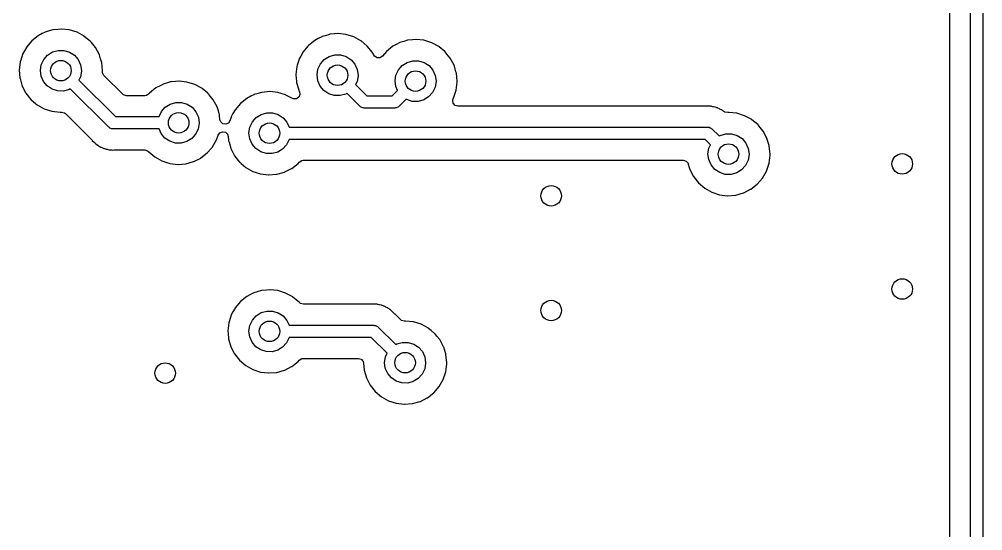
# Model space of a CAD drawing. Extents: x 123.2 to 169.8, y -144.8 to -46.7.
# Drawn here: x 146.31 to 169.77, y -118.9 to -106.44 of the extents above; entities that cross this region are included whole.
import ezdxf

# ---------------------------------------------------------------- set-up
doc = ezdxf.new("R2010")
doc.units = 0
doc.layers.add('BLACK', color=7, linetype='CONTINUOUS')

msp = doc.modelspace()

# ---------------------------------------------------------------- linework, layer by layer
at = {"layer": 'BLACK', "linetype": 'CONTINUOUS'}
for p, q in [((169.466, -138.17), (169.466, -71.3801)), ((169.766, -71.318), (169.766, -138.232)), ((168.957, -91.0876), (168.957, -126.64)), ((147.038, -106.728), (146.94, -106.756)), ((147.124, -106.702), (147.038, -106.728)), ((147.13, -106.701), (147.124, -106.702)), ((147.124, -106.702), (147.124, -106.702)), ((147.136, -106.7), (147.13, -106.701)), ((147.245, -106.69), (147.136, -106.7)), ((147.136, -106.7), (147.136, -106.7)), ((147.327, -106.683), (147.245, -106.69)), ((147.333, -106.683), (147.327, -106.683)), ((147.518, -106.703), (147.333, -106.683)), ((147.333, -106.683), (147.333, -106.683)), ((147.524, -106.703), (147.518, -106.703)), ((147.518, -106.703), (147.518, -106.703)), ((147.713, -106.762), (147.524, -106.703)), ((146.611, -106.972), (146.484, -107.123)), ((146.765, -106.848), (146.611, -106.972)), ((146.868, -106.794), (146.765, -106.848)), ((146.935, -106.759), (146.868, -106.794)), ((146.94, -106.756), (146.935, -106.759)), ((146.935, -106.759), (146.935, -106.759)), ((147.887, -106.856), (147.713, -106.762)), ((147.891, -106.86), (147.887, -106.856)), ((148.033, -106.977), (147.891, -106.86)), ((147.891, -106.86), (147.891, -106.86)), ((153.502, -106.959), (153.348, -107.083)), ((153.585, -106.916), (153.502, -106.959)), ((153.672, -106.87), (153.585, -106.916)), ((153.677, -106.867), (153.672, -106.87)), ((153.672, -106.87), (153.672, -106.87)), ((153.756, -106.844), (153.677, -106.867)), ((153.861, -106.813), (153.756, -106.844)), ((153.867, -106.811), (153.861, -106.813)), ((153.861, -106.813), (153.861, -106.813)), ((153.873, -106.811), (153.867, -106.811)), ((153.982, -106.801), (153.873, -106.811)), ((153.873, -106.811), (153.873, -106.811)), ((154.064, -106.794), (153.982, -106.801)), ((154.07, -106.794), (154.064, -106.794)), ((154.255, -106.814), (154.07, -106.794)), ((154.07, -106.794), (154.07, -106.794)), ((154.261, -106.814), (154.255, -106.814)), ((154.255, -106.814), (154.255, -106.814)), ((154.45, -106.873), (154.261, -106.814)), ((154.624, -106.967), (154.45, -106.873)), ((154.628, -106.971), (154.624, -106.967)), ((154.77, -107.088), (154.628, -106.971)), ((154.628, -106.971), (154.628, -106.971)), ((155.76, -106.956), (155.673, -106.982)), ((155.766, -106.955), (155.76, -106.956)), ((155.76, -106.956), (155.76, -106.956)), ((155.772, -106.954), (155.766, -106.955)), ((155.881, -106.944), (155.772, -106.954)), ((155.772, -106.954), (155.772, -106.954)), ((155.963, -106.937), (155.881, -106.944)), ((155.969, -106.937), (155.963, -106.937)), ((156.154, -106.957), (155.969, -106.937)), ((155.969, -106.937), (155.969, -106.937)), ((156.16, -106.957), (156.154, -106.957)), ((156.154, -106.957), (156.154, -106.957)), ((156.349, -107.016), (156.16, -106.957)), ((146.481, -107.129), (146.412, -107.254)), ((146.484, -107.123), (146.481, -107.129)), ((146.481, -107.129), (146.481, -107.129)), ((147.116, -107.24), (147.252, -107.201)), ((147.252, -107.201), (147.394, -107.201)), ((147.394, -107.201), (147.53, -107.242)), ((148.039, -106.982), (148.033, -106.977)), ((148.043, -106.987), (148.039, -106.982)), ((148.065, -107.013), (148.043, -106.987)), ((148.043, -106.987), (148.043, -106.987)), ((148.164, -107.135), (148.065, -107.013)), ((148.257, -107.31), (148.164, -107.135)), ((153.332, -107.102), (153.221, -107.234)), ((153.344, -107.088), (153.332, -107.102)), ((153.348, -107.083), (153.344, -107.088)), ((154.776, -107.093), (154.77, -107.088)), ((154.78, -107.098), (154.776, -107.093)), ((154.825, -107.153), (154.78, -107.098)), ((154.78, -107.098), (154.78, -107.098)), ((154.901, -107.246), (154.825, -107.153)), ((155.401, -107.102), (155.247, -107.226)), ((155.48, -107.061), (155.401, -107.102)), ((155.571, -107.013), (155.48, -107.061)), ((155.576, -107.01), (155.571, -107.013)), ((155.571, -107.013), (155.571, -107.013)), ((155.673, -106.982), (155.576, -107.01)), ((156.523, -107.11), (156.349, -107.016)), ((156.527, -107.114), (156.523, -107.11)), ((156.667, -107.23), (156.527, -107.114)), ((156.527, -107.114), (156.527, -107.114)), ((146.387, -107.303), (146.342, -107.444)), ((146.389, -107.297), (146.387, -107.303)), ((146.387, -107.303), (146.387, -107.303)), ((146.412, -107.254), (146.389, -107.297)), ((146.842, -107.55), (146.902, -107.421)), ((146.902, -107.421), (146.996, -107.315)), ((146.996, -107.315), (147.116, -107.24)), ((147.53, -107.242), (147.649, -107.319)), ((147.649, -107.319), (147.741, -107.427)), ((147.741, -107.427), (147.8, -107.556)), ((148.286, -107.408), (148.257, -107.31)), ((148.302, -107.46), (148.286, -107.408)), ((153.124, -107.414), (153.076, -107.564)), ((153.126, -107.408), (153.124, -107.414)), ((153.124, -107.414), (153.124, -107.414)), ((153.161, -107.343), (153.126, -107.408)), ((153.218, -107.24), (153.161, -107.343)), ((153.221, -107.234), (153.218, -107.24)), ((153.218, -107.24), (153.218, -107.24)), ((153.639, -107.532), (153.733, -107.426)), ((153.733, -107.426), (153.853, -107.351)), ((153.853, -107.351), (153.989, -107.312)), ((153.989, -107.312), (154.131, -107.312)), ((154.131, -107.312), (154.267, -107.353)), ((154.267, -107.353), (154.386, -107.43)), ((154.386, -107.43), (154.478, -107.538)), ((154.928, -107.297), (154.901, -107.246)), ((154.941, -107.321), (154.928, -107.297)), ((154.958, -107.346), (154.941, -107.321)), ((155.019, -107.383), (154.958, -107.346)), ((155.09, -107.382), (155.019, -107.383)), ((155.149, -107.343), (155.09, -107.382)), ((155.247, -107.226), (155.149, -107.343)), ((156.675, -107.236), (156.667, -107.23)), ((156.679, -107.241), (156.675, -107.236)), ((156.72, -107.291), (156.679, -107.241)), ((156.679, -107.241), (156.679, -107.241)), ((156.8, -107.389), (156.72, -107.291)), ((156.893, -107.564), (156.8, -107.389)), ((146.329, -107.485), (146.307, -107.682)), ((146.342, -107.444), (146.329, -107.485)), ((146.82, -107.69), (146.842, -107.55)), ((147.8, -107.556), (147.82, -107.696)), ((148.314, -107.499), (148.302, -107.46)), ((148.333, -107.696), (148.314, -107.499)), ((153.066, -107.596), (153.044, -107.793)), ((153.076, -107.564), (153.066, -107.596)), ((153.557, -107.801), (153.579, -107.661)), ((153.579, -107.661), (153.639, -107.532)), ((154.478, -107.538), (154.537, -107.667)), ((154.537, -107.667), (154.557, -107.807)), ((155.478, -107.804), (155.538, -107.675)), ((155.538, -107.675), (155.632, -107.569)), ((155.632, -107.569), (155.752, -107.494)), ((155.752, -107.494), (155.888, -107.455)), ((155.888, -107.455), (156.03, -107.455)), ((156.03, -107.455), (156.166, -107.496)), ((156.166, -107.496), (156.285, -107.573)), ((156.285, -107.573), (156.377, -107.681)), ((156.901, -107.59), (156.893, -107.564)), ((156.94, -107.721), (156.901, -107.59)), ((146.307, -107.682), (146.307, -107.688)), ((146.307, -107.688), (146.323, -107.872)), ((146.323, -107.872), (146.323, -107.879)), ((146.323, -107.879), (146.325, -107.885)), ((146.325, -107.885), (146.372, -108.048)), ((146.838, -107.83), (146.82, -107.69)), ((146.896, -107.96), (146.838, -107.83)), ((147.796, -107.848), (147.76, -107.924)), ((147.82, -107.708), (147.796, -107.848)), ((147.82, -107.696), (147.82, -107.708)), ((148.333, -107.718), (148.333, -107.696)), ((148.333, -107.724), (148.333, -107.718)), ((148.336, -107.752), (148.333, -107.724)), ((148.37, -107.815), (148.336, -107.752)), ((148.826, -108.271), (148.37, -107.815)), ((153.044, -107.793), (153.044, -107.799)), ((153.044, -107.799), (153.058, -107.964)), ((153.575, -107.941), (153.557, -107.801)), ((154.557, -107.819), (154.533, -107.959)), ((154.557, -107.807), (154.557, -107.819)), ((155.456, -107.944), (155.478, -107.804)), ((156.377, -107.681), (156.436, -107.81)), ((156.436, -107.81), (156.456, -107.95)), ((156.95, -107.753), (156.94, -107.721)), ((156.969, -107.95), (156.95, -107.753)), ((146.372, -108.048), (146.378, -108.069)), ((146.378, -108.069), (146.381, -108.075)), ((146.381, -108.075), (146.46, -108.229)), ((146.987, -108.069), (146.896, -107.96)), ((147.105, -108.147), (146.987, -108.069)), ((147.548, -108.137), (147.519, -108.155)), ((148.484, -109.072), (147.548, -108.137)), ((147.76, -107.924), (148.652, -108.816)), ((149.632, -108.118), (149.478, -108.242)), ((149.737, -108.063), (149.632, -108.118)), ((149.802, -108.029), (149.737, -108.063)), ((149.807, -108.026), (149.802, -108.029)), ((149.802, -108.029), (149.802, -108.029)), ((149.917, -107.994), (149.807, -108.026)), ((149.991, -107.972), (149.917, -107.994)), ((149.997, -107.971), (149.991, -107.972)), ((149.991, -107.972), (149.991, -107.972)), ((150.003, -107.97), (149.997, -107.971)), ((150.111, -107.96), (150.003, -107.97)), ((150.003, -107.97), (150.003, -107.97)), ((150.194, -107.953), (150.111, -107.96)), ((150.2, -107.953), (150.194, -107.953)), ((150.385, -107.973), (150.2, -107.953)), ((150.2, -107.953), (150.2, -107.953)), ((150.391, -107.973), (150.385, -107.973)), ((150.385, -107.973), (150.385, -107.973)), ((150.58, -108.032), (150.391, -107.973)), ((150.754, -108.126), (150.58, -108.032)), ((150.758, -108.13), (150.754, -108.126)), ((150.901, -108.248), (150.758, -108.13)), ((150.758, -108.13), (150.758, -108.13)), ((153.058, -107.964), (153.06, -107.99)), ((153.06, -107.99), (153.072, -108.029)), ((153.072, -108.029), (153.111, -108.168)), ((153.633, -108.071), (153.575, -107.941)), ((153.724, -108.18), (153.633, -108.071)), ((154.533, -107.959), (154.497, -108.035)), ((154.497, -108.035), (154.77, -108.308)), ((155.474, -108.084), (155.456, -107.944)), ((155.516, -108.178), (155.474, -108.084)), ((156.432, -108.102), (156.371, -108.23)), ((156.456, -107.962), (156.432, -108.102)), ((156.456, -107.95), (156.456, -107.962)), ((156.944, -108.175), (156.969, -107.978)), ((156.969, -107.978), (156.969, -107.95)), ((146.46, -108.229), (146.468, -108.245)), ((146.468, -108.245), (146.591, -108.4)), ((147.24, -108.19), (147.105, -108.147)), ((147.382, -108.192), (147.24, -108.19)), ((147.519, -108.155), (147.382, -108.192)), ((148.847, -108.287), (148.826, -108.271)), ((148.915, -108.307), (148.847, -108.287)), ((149.364, -108.307), (148.915, -108.307)), ((149.402, -108.302), (149.364, -108.307)), ((149.461, -108.262), (149.402, -108.302)), ((149.469, -108.252), (149.461, -108.262)), ((149.478, -108.242), (149.469, -108.252)), ((150.906, -108.252), (150.901, -108.248)), ((150.91, -108.257), (150.906, -108.252)), ((150.931, -108.283), (150.91, -108.257)), ((150.91, -108.257), (150.91, -108.257)), ((151.031, -108.405), (150.931, -108.283)), ((151.845, -108.372), (151.691, -108.496)), ((151.944, -108.32), (151.845, -108.372)), ((152.015, -108.283), (151.944, -108.32)), ((152.02, -108.28), (152.015, -108.283)), ((152.015, -108.283), (152.015, -108.283)), ((152.124, -108.25), (152.02, -108.28)), ((152.204, -108.226), (152.124, -108.25)), ((152.21, -108.225), (152.204, -108.226)), ((152.204, -108.226), (152.204, -108.226)), ((152.216, -108.224), (152.21, -108.225)), ((152.341, -108.213), (152.216, -108.224)), ((152.216, -108.224), (152.216, -108.224)), ((152.407, -108.207), (152.341, -108.213)), ((152.413, -108.207), (152.407, -108.207)), ((152.598, -108.227), (152.413, -108.207)), ((152.413, -108.207), (152.413, -108.207)), ((152.604, -108.227), (152.598, -108.227)), ((152.598, -108.227), (152.598, -108.227)), ((152.793, -108.286), (152.604, -108.227)), ((152.798, -108.289), (152.793, -108.286)), ((152.956, -108.374), (152.798, -108.289)), ((152.798, -108.289), (152.798, -108.289)), ((152.986, -108.386), (152.956, -108.374)), ((153.115, -108.341), (153.057, -108.382)), ((153.111, -108.168), (153.115, -108.18)), ((153.115, -108.18), (153.118, -108.185)), ((153.141, -108.275), (153.115, -108.341)), ((153.118, -108.185), (153.118, -108.185)), ((153.118, -108.185), (153.128, -108.206)), ((153.128, -108.206), (153.141, -108.275)), ((153.842, -108.258), (153.724, -108.18)), ((153.977, -108.3), (153.842, -108.258)), ((154.119, -108.303), (153.977, -108.3)), ((154.256, -108.266), (154.119, -108.303)), ((154.285, -108.247), (154.256, -108.266)), ((154.602, -108.564), (154.285, -108.247)), ((154.77, -108.308), (155.386, -108.308)), ((155.386, -108.308), (155.516, -108.178)), ((156.275, -108.335), (156.155, -108.409)), ((156.371, -108.23), (156.275, -108.335)), ((156.86, -108.418), (156.875, -108.373)), ((156.875, -108.373), (156.882, -108.362)), ((156.882, -108.362), (156.944, -108.175)), ((146.591, -108.4), (146.596, -108.404)), ((146.596, -108.404), (146.596, -108.404)), ((146.596, -108.404), (146.704, -108.496)), ((146.704, -108.496), (146.742, -108.528)), ((146.742, -108.528), (146.914, -108.625)), ((149.769, -108.691), (149.863, -108.585)), ((149.863, -108.585), (149.983, -108.51)), ((149.983, -108.51), (150.119, -108.471)), ((150.119, -108.471), (150.261, -108.471)), ((150.261, -108.471), (150.397, -108.512)), ((150.397, -108.512), (150.516, -108.589)), ((150.516, -108.589), (150.608, -108.697)), ((151.124, -108.58), (151.031, -108.405)), ((151.146, -108.653), (151.124, -108.58)), ((151.691, -108.496), (151.564, -108.647)), ((153.057, -108.382), (152.986, -108.386)), ((154.619, -108.574), (154.602, -108.564)), ((154.633, -108.588), (154.619, -108.574)), ((154.652, -108.593), (154.633, -108.588)), ((154.669, -108.603), (154.652, -108.593)), ((154.689, -108.603), (154.669, -108.603)), ((154.708, -108.608), (154.689, -108.603)), ((155.448, -108.608), (154.708, -108.608)), ((155.467, -108.603), (155.448, -108.608)), ((155.487, -108.603), (155.467, -108.603)), ((155.504, -108.593), (155.487, -108.603)), ((155.523, -108.588), (155.504, -108.593)), ((155.537, -108.574), (155.523, -108.588)), ((155.554, -108.564), (155.537, -108.574)), ((155.726, -108.392), (155.554, -108.564)), ((155.741, -108.401), (155.726, -108.392)), ((155.876, -108.444), (155.741, -108.401)), ((156.018, -108.446), (155.876, -108.444)), ((156.155, -108.409), (156.018, -108.446)), ((156.87, -108.488), (156.86, -108.418)), ((156.917, -108.541), (156.87, -108.488)), ((156.985, -108.561), (156.917, -108.541)), ((163.031, -108.561), (156.985, -108.561)), ((163.043, -108.561), (163.031, -108.561)), ((163.089, -108.557), (163.043, -108.561)), ((163.097, -108.558), (163.089, -108.557)), ((163.11, -108.56), (163.097, -108.558)), ((163.13, -108.561), (163.11, -108.56)), ((163.151, -108.561), (163.13, -108.561)), ((163.168, -108.566), (163.151, -108.561)), ((163.196, -108.573), (163.168, -108.566)), ((163.208, -108.575), (163.196, -108.573)), ((163.253, -108.583), (163.208, -108.575)), ((163.273, -108.591), (163.253, -108.583)), ((163.292, -108.598), (163.273, -108.591)), ((163.312, -108.603), (163.292, -108.598)), ((163.319, -108.607), (163.312, -108.603)), ((163.353, -108.625), (163.319, -108.607)), ((163.319, -108.607), (163.319, -108.607)), ((146.914, -108.625), (147.102, -108.686)), ((147.102, -108.686), (147.299, -108.709)), ((147.299, -108.709), (147.305, -108.709)), ((147.305, -108.709), (147.316, -108.708)), ((147.305, -108.709), (147.305, -108.709)), ((147.316, -108.708), (147.337, -108.706)), ((147.337, -108.706), (147.406, -108.721)), ((147.406, -108.721), (147.436, -108.743)), ((147.436, -108.743), (148.066, -109.374)), ((148.652, -108.816), (149.711, -108.816)), ((149.711, -108.816), (149.769, -108.691)), ((150.608, -108.697), (150.667, -108.826)), ((150.667, -108.826), (150.687, -108.966)), ((151.171, -108.737), (151.146, -108.653)), ((151.181, -108.769), (151.171, -108.737)), ((151.184, -108.797), (151.181, -108.769)), ((151.193, -108.89), (151.184, -108.797)), ((151.467, -108.827), (151.438, -108.916)), ((151.469, -108.821), (151.467, -108.827)), ((151.467, -108.827), (151.467, -108.827)), ((151.511, -108.743), (151.469, -108.821)), ((151.561, -108.653), (151.511, -108.743)), ((151.564, -108.647), (151.561, -108.653)), ((151.561, -108.653), (151.561, -108.653)), ((151.982, -108.945), (152.076, -108.839)), ((152.076, -108.839), (152.196, -108.764)), ((152.196, -108.764), (152.332, -108.725)), ((152.332, -108.725), (152.474, -108.725)), ((152.474, -108.725), (152.61, -108.766)), ((152.61, -108.766), (152.729, -108.843)), ((152.729, -108.843), (152.821, -108.951)), ((163.363, -108.63), (163.353, -108.625)), ((163.399, -108.646), (163.363, -108.63)), ((163.406, -108.649), (163.399, -108.646)), ((163.399, -108.646), (163.399, -108.646)), ((163.412, -108.654), (163.406, -108.649)), ((163.423, -108.662), (163.412, -108.654)), ((163.439, -108.673), (163.423, -108.662)), ((163.451, -108.679), (163.439, -108.673)), ((163.458, -108.683), (163.451, -108.679)), ((163.464, -108.688), (163.458, -108.683)), ((163.47, -108.693), (163.464, -108.688)), ((163.471, -108.692), (163.47, -108.693)), ((163.487, -108.703), (163.471, -108.692)), ((163.556, -108.717), (163.487, -108.703)), ((163.583, -108.715), (163.556, -108.717)), ((163.589, -108.715), (163.583, -108.715)), ((163.774, -108.735), (163.589, -108.715)), ((163.589, -108.715), (163.589, -108.715)), ((163.78, -108.735), (163.774, -108.735)), ((163.774, -108.735), (163.774, -108.735)), ((163.969, -108.794), (163.78, -108.735)), ((164.143, -108.888), (163.969, -108.794)), ((148.501, -109.082), (148.484, -109.072)), ((148.515, -109.096), (148.501, -109.082)), ((150.687, -108.978), (150.663, -109.118)), ((150.687, -108.966), (150.687, -108.978)), ((151.211, -108.944), (151.193, -108.89)), ((151.263, -108.991), (151.211, -108.944)), ((151.333, -109.003), (151.263, -108.991)), ((151.399, -108.975), (151.333, -109.003)), ((151.438, -108.916), (151.399, -108.975)), ((151.9, -109.214), (151.922, -109.074)), ((151.922, -109.074), (151.982, -108.945)), ((152.821, -108.951), (152.876, -109.07)), ((152.876, -109.07), (163.068, -109.07)), ((163.068, -109.07), (163.087, -109.075)), ((163.087, -109.075), (163.107, -109.075)), ((163.107, -109.075), (163.124, -109.085)), ((164.147, -108.892), (164.143, -108.888)), ((164.289, -109.009), (164.147, -108.892)), ((164.147, -108.892), (164.147, -108.892)), ((164.295, -109.014), (164.289, -109.009)), ((164.299, -109.019), (164.295, -109.014)), ((164.35, -109.081), (164.299, -109.019)), ((164.299, -109.019), (164.299, -109.019)), ((164.42, -109.167), (164.35, -109.081)), ((148.534, -109.101), (148.515, -109.096)), ((148.551, -109.111), (148.534, -109.101)), ((148.571, -109.111), (148.551, -109.111)), ((148.59, -109.116), (148.571, -109.111)), ((149.712, -109.116), (148.59, -109.116)), ((149.762, -109.23), (149.712, -109.116)), ((149.854, -109.339), (149.762, -109.23)), ((150.601, -109.246), (150.506, -109.351)), ((150.663, -109.118), (150.601, -109.246)), ((151.113, -109.378), (151.149, -109.268)), ((151.149, -109.268), (151.19, -109.21)), ((151.19, -109.21), (151.255, -109.183)), ((151.255, -109.183), (151.325, -109.195)), ((151.325, -109.195), (151.377, -109.243)), ((151.377, -109.243), (151.394, -109.297)), ((151.394, -109.297), (151.402, -109.389)), ((151.918, -109.354), (151.9, -109.214)), ((163.124, -109.085), (163.143, -109.09)), ((163.143, -109.09), (163.157, -109.104)), ((163.157, -109.104), (163.174, -109.114)), ((163.174, -109.114), (163.347, -109.287)), ((163.347, -109.287), (163.372, -109.272)), ((163.372, -109.272), (163.508, -109.233)), ((163.508, -109.233), (163.65, -109.233)), ((163.65, -109.233), (163.786, -109.274)), ((163.786, -109.274), (163.905, -109.351)), ((164.513, -109.342), (164.42, -109.167)), ((148.066, -109.374), (148.074, -109.382)), ((148.074, -109.382), (148.079, -109.389)), ((148.079, -109.389), (148.084, -109.395)), ((148.084, -109.395), (148.084, -109.395)), ((148.084, -109.395), (148.13, -109.438)), ((148.13, -109.438), (148.133, -109.44)), ((148.133, -109.44), (148.154, -109.461)), ((148.154, -109.461), (148.157, -109.464)), ((148.157, -109.464), (148.166, -109.471)), ((148.166, -109.471), (148.2, -109.503)), ((148.2, -109.503), (148.207, -109.507)), ((148.207, -109.507), (148.207, -109.507)), ((148.207, -109.507), (148.219, -109.513)), ((148.219, -109.513), (148.235, -109.524)), ((148.235, -109.524), (148.252, -109.537)), ((148.252, -109.537), (148.295, -109.556)), ((149.972, -109.417), (149.854, -109.339)), ((150.107, -109.46), (149.972, -109.417)), ((150.249, -109.462), (150.107, -109.46)), ((150.385, -109.425), (150.249, -109.462)), ((150.506, -109.351), (150.385, -109.425)), ((151.011, -109.555), (151.015, -109.55)), ((151.015, -109.55), (151.113, -109.378)), ((151.402, -109.389), (151.403, -109.403)), ((151.403, -109.403), (151.414, -109.441)), ((151.414, -109.441), (151.456, -109.585)), ((151.976, -109.484), (151.918, -109.354)), ((152.067, -109.593), (151.976, -109.484)), ((152.815, -109.5), (152.719, -109.605)), ((152.876, -109.372), (152.815, -109.5)), ((152.877, -109.37), (152.876, -109.372)), ((163.006, -109.37), (152.877, -109.37)), ((163.136, -109.5), (163.006, -109.37)), ((163.098, -109.582), (163.136, -109.5)), ((163.905, -109.351), (163.997, -109.459)), ((163.997, -109.459), (164.056, -109.588)), ((164.529, -109.395), (164.513, -109.342)), ((164.566, -109.518), (164.529, -109.395)), ((164.57, -109.531), (164.566, -109.518)), ((164.589, -109.728), (164.57, -109.531)), ((148.295, -109.556), (148.305, -109.561)), ((148.305, -109.561), (148.346, -109.583)), ((148.346, -109.583), (148.353, -109.585)), ((148.353, -109.585), (148.353, -109.585)), ((148.353, -109.585), (148.366, -109.588)), ((148.366, -109.588), (148.385, -109.595)), ((148.385, -109.595), (148.405, -109.603)), ((148.405, -109.603), (148.413, -109.605)), ((148.413, -109.605), (148.413, -109.605)), ((148.413, -109.605), (148.437, -109.609)), ((148.437, -109.609), (148.45, -109.611)), ((148.45, -109.611), (148.462, -109.613)), ((148.462, -109.613), (148.493, -109.621)), ((148.493, -109.621), (148.499, -109.623)), ((148.499, -109.623), (148.499, -109.623)), ((148.499, -109.623), (148.507, -109.624)), ((148.507, -109.624), (148.528, -109.624)), ((148.528, -109.624), (148.548, -109.626)), ((148.548, -109.626), (148.561, -109.628)), ((148.561, -109.628), (148.561, -109.628)), ((148.561, -109.628), (148.569, -109.629)), ((148.569, -109.629), (148.615, -109.625)), ((148.615, -109.625), (148.627, -109.624)), ((148.627, -109.624), (149.361, -109.624)), ((149.361, -109.624), (149.429, -109.645)), ((149.429, -109.645), (149.452, -109.663)), ((149.452, -109.663), (149.454, -109.665)), ((149.454, -109.665), (149.458, -109.67)), ((149.458, -109.67), (149.609, -109.798)), ((150.73, -109.822), (150.886, -109.7)), ((150.886, -109.7), (151, -109.568)), ((151, -109.568), (151.011, -109.555)), ((151.011, -109.555), (151.011, -109.555)), ((151.456, -109.585), (151.458, -109.593)), ((151.458, -109.593), (151.548, -109.769)), ((151.548, -109.769), (151.671, -109.924)), ((152.185, -109.671), (152.067, -109.593)), ((152.32, -109.714), (152.185, -109.671)), ((152.462, -109.716), (152.32, -109.714)), ((152.599, -109.679), (152.462, -109.716)), ((152.719, -109.605), (152.599, -109.679)), ((163.076, -109.722), (163.098, -109.582)), ((163.094, -109.862), (163.076, -109.722)), ((164.076, -109.74), (164.052, -109.88)), ((164.056, -109.588), (164.076, -109.728)), ((164.076, -109.728), (164.076, -109.74)), ((164.564, -109.953), (164.589, -109.756)), ((164.589, -109.756), (164.589, -109.728)), ((149.609, -109.798), (149.781, -109.895)), ((149.781, -109.895), (149.969, -109.956)), ((149.969, -109.956), (150.166, -109.979)), ((150.166, -109.979), (150.172, -109.979)), ((150.172, -109.979), (150.357, -109.964)), ((150.172, -109.979), (150.172, -109.979)), ((150.357, -109.964), (150.357, -109.964)), ((150.357, -109.964), (150.363, -109.964)), ((150.363, -109.964), (150.553, -109.911)), ((150.553, -109.911), (150.559, -109.908)), ((150.559, -109.908), (150.724, -109.824)), ((150.559, -109.908), (150.559, -109.908)), ((150.724, -109.824), (150.73, -109.822)), ((150.724, -109.824), (150.724, -109.824)), ((151.671, -109.924), (151.676, -109.928)), ((151.676, -109.928), (151.676, -109.928)), ((151.676, -109.928), (151.706, -109.954)), ((151.706, -109.954), (151.822, -110.052)), ((152.943, -110.076), (153.099, -109.954)), ((153.099, -109.954), (153.126, -109.922)), ((153.126, -109.922), (153.186, -109.884)), ((153.186, -109.884), (153.222, -109.878)), ((153.222, -109.878), (162.475, -109.878)), ((162.475, -109.878), (162.543, -109.899)), ((162.543, -109.899), (162.59, -109.952)), ((162.59, -109.952), (162.596, -109.97)), ((162.596, -109.97), (162.621, -110.055)), ((163.152, -109.992), (163.094, -109.862)), ((163.243, -110.101), (163.152, -109.992)), ((163.991, -110.008), (163.895, -110.113)), ((164.052, -109.88), (163.991, -110.008)), ((164.502, -110.14), (164.564, -109.953)), ((151.822, -110.052), (151.994, -110.149)), ((151.994, -110.149), (152.182, -110.21)), ((152.182, -110.21), (152.379, -110.233)), ((152.379, -110.233), (152.385, -110.233)), ((152.385, -110.233), (152.57, -110.218)), ((152.385, -110.233), (152.385, -110.233)), ((152.57, -110.218), (152.57, -110.218)), ((152.57, -110.218), (152.576, -110.218)), ((152.576, -110.218), (152.766, -110.165)), ((152.766, -110.165), (152.772, -110.162)), ((152.772, -110.162), (152.937, -110.078)), ((152.772, -110.162), (152.772, -110.162)), ((152.937, -110.078), (152.943, -110.076)), ((152.937, -110.078), (152.937, -110.078)), ((162.621, -110.055), (162.634, -110.101)), ((162.634, -110.101), (162.724, -110.277)), ((163.361, -110.179), (163.243, -110.101)), ((163.496, -110.222), (163.361, -110.179)), ((163.638, -110.224), (163.496, -110.222)), ((163.775, -110.187), (163.638, -110.224)), ((163.895, -110.113), (163.775, -110.187)), ((164.404, -110.312), (164.502, -110.14)), ((162.724, -110.277), (162.847, -110.432)), ((162.847, -110.432), (162.998, -110.56)), ((164.119, -110.584), (164.275, -110.462)), ((164.275, -110.462), (164.404, -110.312)), ((162.998, -110.56), (163.17, -110.657)), ((163.17, -110.657), (163.358, -110.718)), ((163.358, -110.718), (163.555, -110.741)), ((163.561, -110.741), (163.746, -110.726)), ((163.746, -110.726), (163.746, -110.726)), ((163.746, -110.726), (163.752, -110.726)), ((163.752, -110.726), (163.942, -110.673)), ((163.942, -110.673), (163.948, -110.67)), ((163.948, -110.67), (164.113, -110.586)), ((163.948, -110.67), (163.948, -110.67)), ((164.113, -110.586), (164.119, -110.584)), ((164.113, -110.586), (164.113, -110.586)), ((163.555, -110.741), (163.561, -110.741)), ((163.561, -110.741), (163.561, -110.741)), ((152.204, -113.052), (152.099, -113.083)), ((152.21, -113.051), (152.204, -113.052)), ((152.204, -113.052), (152.204, -113.052)), ((152.216, -113.05), (152.21, -113.051)), ((152.325, -113.04), (152.216, -113.05)), ((152.216, -113.05), (152.216, -113.05)), ((152.407, -113.033), (152.325, -113.04)), ((152.413, -113.033), (152.407, -113.033)), ((152.598, -113.053), (152.413, -113.033)), ((152.413, -113.033), (152.413, -113.033)), ((152.604, -113.053), (152.598, -113.053)), ((152.598, -113.053), (152.598, -113.053)), ((152.793, -113.112), (152.604, -113.053)), ((151.845, -113.198), (151.691, -113.322)), ((151.924, -113.157), (151.845, -113.198)), ((152.015, -113.109), (151.924, -113.157)), ((152.02, -113.106), (152.015, -113.109)), ((152.015, -113.109), (152.015, -113.109)), ((152.099, -113.083), (152.02, -113.106)), ((152.967, -113.206), (152.793, -113.112)), ((152.971, -113.21), (152.967, -113.206)), ((153.053, -113.277), (152.971, -113.21)), ((152.971, -113.21), (152.971, -113.21)), ((153.119, -113.332), (153.053, -113.277)), ((151.561, -113.479), (151.509, -113.573)), ((151.564, -113.473), (151.561, -113.479)), ((151.561, -113.479), (151.561, -113.479)), ((151.691, -113.322), (151.564, -113.473)), ((153.123, -113.337), (153.119, -113.332)), ((153.127, -113.341), (153.123, -113.337)), ((153.123, -113.337), (153.123, -113.337)), ((153.156, -113.367), (153.127, -113.341)), ((153.224, -113.387), (153.156, -113.367)), ((154.903, -113.387), (153.224, -113.387)), ((154.915, -113.387), (154.903, -113.387)), ((154.961, -113.383), (154.915, -113.387)), ((154.969, -113.384), (154.961, -113.383)), ((154.982, -113.386), (154.969, -113.384)), ((155.002, -113.387), (154.982, -113.386)), ((155.023, -113.387), (155.002, -113.387)), ((155.04, -113.392), (155.023, -113.387)), ((155.068, -113.399), (155.04, -113.392)), ((155.08, -113.401), (155.068, -113.399)), ((155.125, -113.409), (155.08, -113.401)), ((155.145, -113.417), (155.125, -113.409)), ((155.164, -113.424), (155.145, -113.417)), ((155.184, -113.429), (155.164, -113.424)), ((155.191, -113.433), (155.184, -113.429)), ((155.225, -113.451), (155.191, -113.433)), ((155.191, -113.433), (155.191, -113.433)), ((155.235, -113.456), (155.225, -113.451)), ((155.271, -113.472), (155.235, -113.456)), ((155.278, -113.475), (155.271, -113.472)), ((155.271, -113.472), (155.271, -113.472)), ((155.284, -113.48), (155.278, -113.475)), ((155.295, -113.488), (155.284, -113.48)), ((155.311, -113.499), (155.295, -113.488)), ((155.323, -113.505), (155.311, -113.499)), ((155.33, -113.509), (155.323, -113.505)), ((155.336, -113.514), (155.33, -113.509)), ((155.364, -113.541), (155.336, -113.514)), ((155.373, -113.548), (155.364, -113.541)), ((151.467, -113.653), (151.415, -113.817)), ((151.469, -113.647), (151.467, -113.653)), ((151.467, -113.653), (151.467, -113.653)), ((151.509, -113.573), (151.469, -113.647)), ((151.922, -113.9), (151.982, -113.771)), ((151.982, -113.771), (152.076, -113.665)), ((152.076, -113.665), (152.196, -113.59)), ((152.196, -113.59), (152.332, -113.551)), ((152.332, -113.551), (152.474, -113.551)), ((152.474, -113.551), (152.61, -113.592)), ((152.61, -113.592), (152.729, -113.669)), ((152.729, -113.669), (152.821, -113.777)), ((155.376, -113.551), (155.373, -113.548)), ((155.397, -113.572), (155.376, -113.551)), ((155.4, -113.574), (155.397, -113.572)), ((155.451, -113.623), (155.4, -113.574)), ((155.456, -113.63), (155.451, -113.623)), ((155.464, -113.638), (155.456, -113.63)), ((155.456, -113.63), (155.456, -113.63)), ((155.586, -113.76), (155.464, -113.638)), ((155.616, -113.783), (155.586, -113.76)), ((151.409, -113.835), (151.387, -114.032)), ((151.415, -113.817), (151.409, -113.835)), ((151.9, -114.04), (151.922, -113.9)), ((152.821, -113.777), (152.876, -113.896)), ((152.876, -113.896), (154.94, -113.896)), ((154.94, -113.896), (154.959, -113.901)), ((154.959, -113.901), (154.979, -113.901)), ((154.979, -113.901), (154.996, -113.911)), ((154.996, -113.911), (155.015, -113.916)), ((155.015, -113.916), (155.029, -113.93)), ((155.029, -113.93), (155.046, -113.94)), ((155.046, -113.94), (155.473, -114.367)), ((155.686, -113.797), (155.616, -113.783)), ((155.709, -113.795), (155.686, -113.797)), ((155.715, -113.795), (155.709, -113.795)), ((155.9, -113.815), (155.715, -113.795)), ((155.715, -113.795), (155.715, -113.795)), ((155.906, -113.815), (155.9, -113.815)), ((155.9, -113.815), (155.9, -113.815)), ((156.095, -113.874), (155.906, -113.815)), ((156.269, -113.968), (156.095, -113.874)), ((156.273, -113.972), (156.269, -113.968)), ((156.339, -114.026), (156.273, -113.972)), ((156.273, -113.972), (156.273, -113.972)), ((151.387, -114.032), (151.387, -114.038)), ((151.387, -114.038), (151.392, -114.09)), ((151.392, -114.09), (151.403, -114.229)), ((151.403, -114.229), (151.458, -114.419)), ((151.918, -114.18), (151.9, -114.04)), ((151.976, -114.31), (151.918, -114.18)), ((152.876, -114.198), (152.815, -114.326)), ((152.877, -114.196), (152.876, -114.198)), ((154.878, -114.196), (152.877, -114.196)), ((155.262, -114.58), (154.878, -114.196)), ((156.421, -114.094), (156.339, -114.026)), ((156.425, -114.099), (156.421, -114.094)), ((156.476, -114.161), (156.425, -114.099)), ((156.425, -114.099), (156.425, -114.099)), ((156.546, -114.247), (156.476, -114.161)), ((151.458, -114.419), (151.548, -114.595)), ((152.067, -114.419), (151.976, -114.31)), ((152.185, -114.497), (152.067, -114.419)), ((152.719, -114.431), (152.599, -114.505)), ((152.815, -114.326), (152.719, -114.431)), ((155.473, -114.367), (155.498, -114.352)), ((155.498, -114.352), (155.634, -114.313)), ((155.634, -114.313), (155.776, -114.313)), ((155.776, -114.313), (155.912, -114.354)), ((155.912, -114.354), (156.031, -114.431)), ((156.031, -114.431), (156.123, -114.539)), ((156.639, -114.422), (156.546, -114.247)), ((156.641, -114.428), (156.639, -114.422)), ((156.69, -114.589), (156.641, -114.428)), ((151.548, -114.595), (151.671, -114.75)), ((152.32, -114.54), (152.185, -114.497)), ((152.462, -114.542), (152.32, -114.54)), ((152.599, -114.505), (152.462, -114.542)), ((153.126, -114.748), (153.186, -114.71)), ((153.186, -114.71), (153.222, -114.704)), ((153.222, -114.704), (154.565, -114.704)), ((154.565, -114.704), (154.633, -114.725)), ((155.202, -114.802), (155.224, -114.662)), ((155.224, -114.662), (155.262, -114.58)), ((156.123, -114.539), (156.182, -114.668)), ((156.182, -114.668), (156.202, -114.808)), ((156.696, -114.611), (156.69, -114.589)), ((156.715, -114.808), (156.696, -114.611)), ((151.671, -114.75), (151.822, -114.878)), ((151.822, -114.878), (151.994, -114.975)), ((152.772, -114.988), (152.937, -114.904)), ((152.937, -114.904), (152.943, -114.902)), ((152.937, -114.904), (152.937, -114.904)), ((152.943, -114.902), (153.099, -114.78)), ((153.099, -114.78), (153.126, -114.748)), ((154.633, -114.725), (154.68, -114.778)), ((154.68, -114.778), (154.691, -114.82)), ((154.691, -114.82), (154.705, -114.991)), ((155.22, -114.942), (155.202, -114.802)), ((155.278, -115.072), (155.22, -114.942)), ((156.202, -114.82), (156.178, -114.96)), ((156.202, -114.808), (156.202, -114.82)), ((156.69, -115.033), (156.715, -114.836)), ((156.715, -114.836), (156.715, -114.808)), ((151.994, -114.975), (152.182, -115.036)), ((152.182, -115.036), (152.379, -115.059)), ((152.379, -115.059), (152.385, -115.059)), ((152.385, -115.059), (152.57, -115.044)), ((152.385, -115.059), (152.385, -115.059)), ((152.57, -115.044), (152.57, -115.044)), ((152.57, -115.044), (152.576, -115.044)), ((152.576, -115.044), (152.766, -114.991)), ((152.766, -114.991), (152.772, -114.988)), ((152.772, -114.988), (152.772, -114.988)), ((154.705, -114.991), (154.76, -115.181)), ((154.76, -115.181), (154.85, -115.357)), ((155.369, -115.181), (155.278, -115.072)), ((155.487, -115.259), (155.369, -115.181)), ((156.117, -115.088), (156.021, -115.193)), ((156.178, -114.96), (156.117, -115.088)), ((156.628, -115.22), (156.69, -115.033)), ((154.85, -115.357), (154.973, -115.512)), ((155.622, -115.302), (155.487, -115.259)), ((155.764, -115.304), (155.622, -115.302)), ((155.901, -115.267), (155.764, -115.304)), ((156.021, -115.193), (155.901, -115.267)), ((156.401, -115.542), (156.53, -115.392)), ((156.53, -115.392), (156.628, -115.22)), ((154.973, -115.512), (155.124, -115.64)), ((155.124, -115.64), (155.296, -115.737)), ((156.245, -115.664), (156.401, -115.542)), ((155.296, -115.737), (155.484, -115.798)), ((155.484, -115.798), (155.681, -115.821)), ((155.681, -115.821), (155.687, -115.821)), ((155.687, -115.821), (155.872, -115.806)), ((155.687, -115.821), (155.687, -115.821)), ((155.872, -115.806), (155.872, -115.806)), ((155.872, -115.806), (155.878, -115.806)), ((155.878, -115.806), (156.068, -115.753)), ((156.068, -115.753), (156.074, -115.75)), ((156.074, -115.75), (156.239, -115.666)), ((156.074, -115.75), (156.074, -115.75)), ((156.239, -115.666), (156.245, -115.664)), ((156.239, -115.666), (156.239, -115.666))]:
    msp.add_line(p, q, dxfattribs=at)
at = {"layer": 'BLACK'}
for centre in [(147.32, -107.696), (154.057, -107.807), (155.956, -107.95), (150.187, -108.966), (152.4, -109.22), (163.576, -109.728), (167.806, -109.967), (159.258, -110.744), (167.806, -113.015), (159.258, -113.538), (152.4, -114.046), (155.702, -114.808), (149.86, -115.062)]:
    msp.add_circle(centre, 0.25, dxfattribs=at)

doc.saveas('drawing.dxf')
